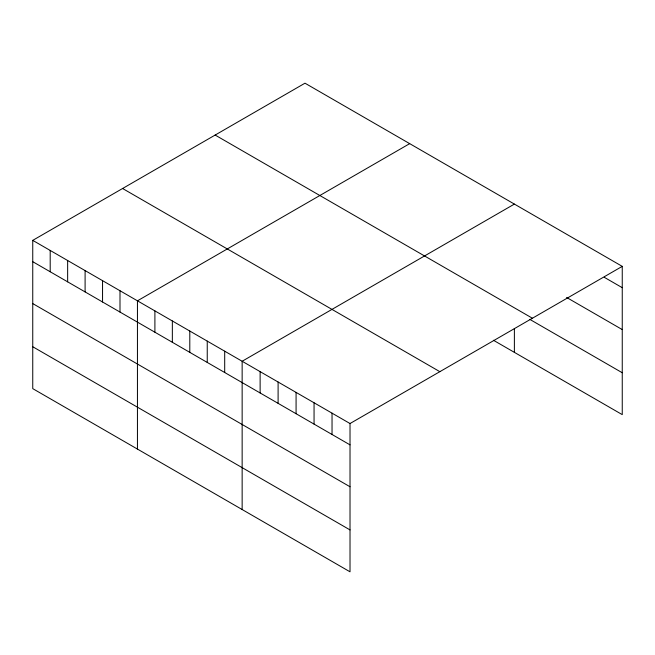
<?xml version="1.0" encoding="UTF-8"?>
<svg xmlns="http://www.w3.org/2000/svg" width="655" height="655" viewBox="0 0 655 655"><rect width="100%" height="100%" fill="white"/><g stroke="black" fill="none" stroke-linecap="round" stroke-linejoin="round"><path stroke-width="0.98" d="M32.75 240.369L350.016 423.539L350.016 571.807L32.75 388.636L32.75 240.369L304.984 83.193L622.25 266.364L622.25 414.631L493.444 340.264M409.686 143.642L137.444 300.817L137.444 449.084M514.38 204.09L242.145 361.257L242.145 509.525M350.016 423.539L622.25 266.364M604.27 277.302L622.25 287.684M566.6 297.452L622.25 329.58M215.151 135.061L532.409 318.232M529.789 319.362L622.25 372.744M122.591 188.501L439.849 371.672M32.75 261.689L350.016 444.86M32.75 303.584L350.016 486.755M32.75 346.741L350.016 529.911M514.38 328.417L514.38 352.357M332.036 413.158L332.036 434.478M314.056 402.776L314.056 424.096M296.076 392.402L296.076 413.723M278.105 382.021L278.105 403.341M260.125 371.639L260.125 392.959M224.698 351.186L224.698 372.507M207.242 341.108L207.242 362.436M189.794 331.037L189.794 352.357M172.347 320.966L172.347 342.287M154.899 310.888L154.899 332.208M119.996 290.738L119.996 312.058M102.548 280.668L102.548 301.988M85.101 270.589L85.101 291.909M67.645 260.518L67.645 281.838M50.198 250.439L50.198 271.76"/></g></svg>
